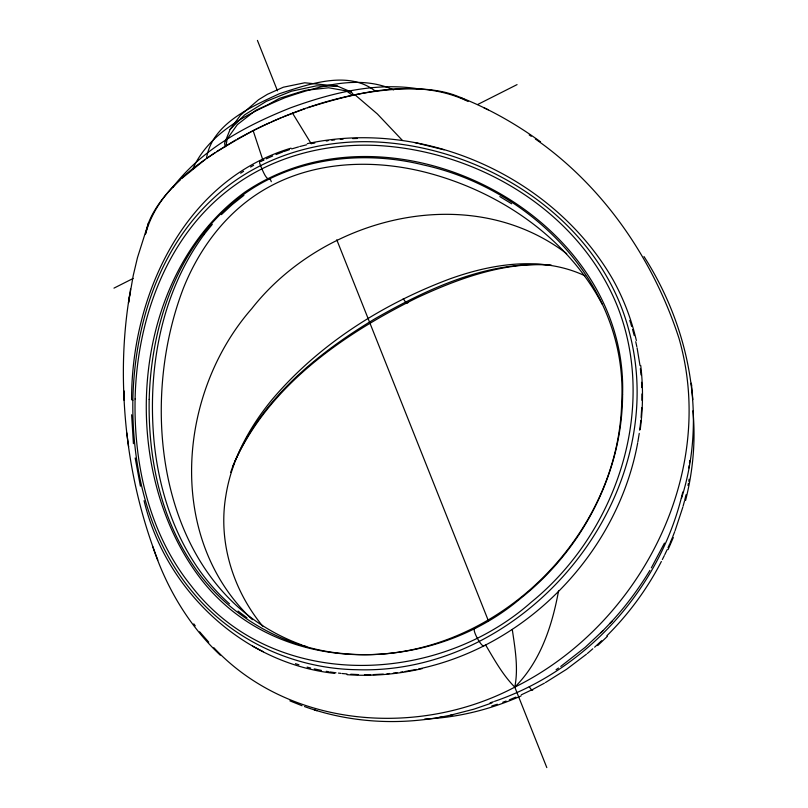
<?xml version="1.0" encoding="UTF-8"?>
<svg xmlns="http://www.w3.org/2000/svg" width="808" height="808" viewBox="0 0 808 808"><rect width="100%" height="100%" fill="white"/><g stroke="black" fill="none" stroke-linecap="round" stroke-linejoin="round"><path stroke-width="1.21" d="M641.936 400.334L641.956 393.951M131.593 399.849C131.34 295.274 184.113 180.154 291.021 148.157M226.048 145.612L227.119 139.037L237.36 124.614L255.813 110.292L267.63 104.888L279.568 98.293L305.171 90.375L328.644 87.779L346.42 90.9L352.692 95.506M206.505 158.317C211.959 123.856 251.076 106.868 279.295 93.758C308.565 84.204 348.773 69.68 375.781 91.496M641.714 407.798L641.118 417.403M269.7 179.002C266.418 180.123 263.408 171.922 261.873 168.882C261.428 166.933 257.722 160.954 260.61 161.196M640.805 420.594L639.724 430.199M689.487 463.014L689.729 460.54M640.229 429.462C643.037 408.252 643.259 386.719 640.724 365.479M688.891 467.963L689.194 465.489M407.939 302.737C406.636 304.616 404.151 299.788 403.232 298.697M130.563 289.123L128.492 302.859L133.229 275.558L137.471 257.641L148.47 222.958C155.126 206.121 167.306 192.153 180.295 179.831M639.249 433.391L637.855 441.895M129.856 293.698C123.917 328.826 122.18 364.64 124.139 400.202L123.715 390.638C125.593 448.47 136.895 506.111 157.823 560.096M145.43 234.138L148.47 222.958M688.78 481.305L689.143 479.235M145.602 233.684C159.651 182.85 210.807 153.974 254.015 130.159C259.136 127.593 264.317 125.129 269.539 122.776M558.55 590.941C552.177 625.745 540.471 661.641 514.797 687.143C419.403 737.492 289.89 728.634 213.827 647.703M687.992 485.457L688.406 483.386M637.674 442.956C617.433 552.44 527.846 645.865 418.685 668.953M685.568 500.465C692.961 471.276 695.789 440.845 692.921 410.838M485.406 644.612C494.223 659.389 502.586 674.832 514.797 687.143C518.554 668.044 515.029 648.46 512.282 629.442M682.76 492.022C660.702 587.567 587.436 669.59 494.536 701.354M684.75 499.96L686.012 494.789M683.103 506.151L684.497 501M681.457 498.435C707.354 417.09 689.446 327.472 643.986 256.53M483.729 645.966C480.942 646.673 470.317 627.089 475.579 628.18M682.831 507.182L675.084 530.674M192.577 169.438C208.918 132.088 249.268 112.726 284.881 97.738C319.009 86.123 359.005 74.255 393.688 89.9M230.714 472.296L232.664 466.943M672.721 536.724L674.71 531.684M233.088 465.883L234.36 462.701M232.452 467.226L234.168 462.974M670.206 542.744L672.317 537.724M668.075 549.602L673.317 537.512M234.785 461.641C262.085 398.485 317.716 353.106 375.407 318.504C428.684 288.163 488.396 260.338 551.177 265.064M234.633 461.924C269.731 384.85 343.249 334.32 416.979 297.778C458.156 278.689 502.808 262.196 548.925 264.812M668.004 547.723L669.792 543.744M353.651 94.98L351.298 92.001L337.441 86.133L304.747 82.78L283.335 87.213L267.377 94.334L258.6 99.697L240.451 115.241L230.088 129.452L224.624 143.097L225.109 146.814M664.782 554.641L667.115 549.713M664.459 543.107L651.329 567.893M662.348 559.54L664.307 555.621M661.368 561.489C647.218 588.901 628.735 614.04 606.859 635.785M649.905 570.367C638.391 589.365 625.038 607.263 609.848 623.483M204.515 233.936C161.034 292.587 147.46 368.892 153.985 440.471C159.742 501.202 182.962 562.701 229.512 603.859M172.761 187.436C202.111 148.955 246.541 125.331 290.688 107.777C331.866 92.849 376.7 81.537 420.604 89.223M203.889 234.663L212.302 224.361M560.762 666.408L585.073 647.42L602.92 630.695M600.96 632.745L612.04 621.2M601.657 640.734L594.607 647.208M597.718 645.541L607.343 636.401M230.088 129.452L244.713 114.797L266.236 101.384L291.395 91.223L316.413 85.86L337.441 86.133M221.402 214.625L232.26 204.545L243.915 195.324M181.638 178.588L205.363 159.368M587.396 653.48L592.809 648.774M586.467 654.217L566.519 669.327L545.44 682.558M206.969 158.216L215.16 152.591M556.086 669.701L558.48 668.044M216.827 151.49L235.633 139.996M240.663 173.195L243.602 171.306M250.581 167.054L253.611 165.287M237.38 139.006C289.85 110.151 348.622 90.072 408.858 88.718C428.078 88.749 448.117 90.647 465.327 99.889M514.797 687.143C639.128 625.655 718.201 474.569 678.993 338.35C653.339 259.338 603.818 186.83 535.351 138.986M529.301 686.709C529.795 687.648 532.825 692.315 532.977 689.275L544.42 683.164M113.968 288.133L133.118 278.467M477.649 104.515L517.059 84.618M260.883 161.438L264.085 159.903M266.216 158.873L272.72 155.974M521.271 694.85L531.916 689.78M271.427 121.927L281.103 117.766M509.373 699.839L515.868 697.112M521.059 695.94C490.709 709.404 457.934 717.655 424.715 719.029M283.073 116.948L305.454 108.494M275.993 154.57L282.659 152.015M491.931 702.96L473.973 709.151L450.551 715.191M502.798 702.243L506.091 701.041M307.545 107.777C357.914 91.96 416.756 77.457 466.63 100.748M283.77 151.591L289.416 149.682M491.779 705.97L497.314 704.243M490.092 702.798L493.435 701.758M291.678 148.924L298.556 146.894M299.697 146.551L306.656 144.794M312.504 143.491L314.847 142.986M416.423 669.428L405.091 671.499M422.402 668.57C397.758 674.266 372.296 676.478 347.056 674.66M304.485 706.556C348.42 722.413 396.627 725.463 442.43 716.817M439.37 717.423L453.187 714.656M307.303 143.662C423.715 118.261 553.672 176.447 612.969 279.669L613.474 280.588C623.857 299.384 631.492 319.635 636.361 340.542M400.556 672.205L402.818 671.852M326.149 141.006L328.028 140.733M331.795 140.238L334.623 139.905M387.042 673.771L389.537 673.508M393.284 673.104L397.031 672.7M340.289 139.35L343.117 139.107M383.275 674.074L373.225 674.609M352.601 138.592L357.348 138.461M370.721 674.65L364.459 674.69M358.227 674.569L350.763 674.215M342.117 673.519L347.056 673.953M338.431 673.084L340.885 673.377M329.876 671.933L335.976 672.801M334.684 673.397C242.582 663.358 165.287 589.89 144.077 500.697M326.24 671.307L328.664 671.721M321.412 670.418L314.231 668.883M414.787 142.551L444.107 149.823M348.874 91.445L351.298 92.001M307.111 667.125L310.656 668.034M295.435 663.681L298.909 664.782M303.283 645.501L306.828 646.673M314.534 709.919L316.847 710.707M302.111 645.057C160.661 593.91 135.633 412.191 183.466 288.032C199.182 248.702 225.796 212.888 262.358 190.779C311.09 161.065 372.054 158.479 426.281 172.478C497.617 191.011 564.681 235.552 600.536 301.172M289.88 700.859L302.051 705.737M460.297 97.394C488.86 108.565 515.746 123.786 540.532 141.824M584.871 275.76C542.299 255.712 492.547 263.519 449.824 278.901C382.618 304.04 319.503 343.895 272.72 398.829C249.662 426.644 231.482 459.671 225.866 495.738C217.928 542.057 233.138 590.305 262.741 626.18M483.952 107.787L488.254 109.807M263.307 651.733L252.581 646.117M499.819 196.566L511.646 203.778M467.175 100.96L468.054 101.515M529.21 134.936L531.26 136.289M566.711 253.692C469.549 179.629 323.745 216.877 251.732 308.686C177.144 393.759 165.903 538.593 252.379 619.675M354.995 94.809L377.346 113.948L402.404 140.4M238.047 611.07L246.955 617.787M220.281 655.167C188.799 625.634 166.347 587.507 152.813 546.703M208.727 642.138L199.616 631.795M193.789 623.847L195.243 625.836M292.546 113.191L311.302 143.844M601.041 302.131L602.051 304.05M271.316 181.689L270.044 178.538M257.429 40.4L277.498 90.839M336.774 239.794L488.466 620.988M514.605 686.669L546.814 767.6M262.913 160.186L253.136 130.603M629.755 320.453L630.412 322.453M630.735 323.452L631.674 326.462M632.573 329.482L634.24 335.572M635.745 341.713L636.815 346.632M140.41 486.194L135.168 457.995M637.088 347.854L639.997 365.489M126.745 432.795L128.624 446.713M640.37 368.62L641.017 374.922M692.85 399.566L691.335 383.214L691.587 386.002M133.411 443.663L131.623 414.767M641.552 382.295L641.805 387.587M132.845 400.283C131.906 468.105 148.258 539.522 192.839 592.335C232.633 640.693 294.466 668.802 356.813 669.711C525.887 675.417 672.549 497.597 629.543 332.916C602.364 223.796 492.961 150.924 384.406 142.471C323.24 137.542 259.166 155.661 213.777 197.99C158.045 249.066 134.37 326.432 132.845 400.283M135.098 398.98C133.744 464.61 149.056 533.462 190.91 585.477C272.286 691.9 436.047 686.467 531.149 602.273C615.666 533.735 657.965 410.595 617.766 307.161C579.548 210.858 477.417 150.46 376.276 145.44C326.331 143.188 275.003 156.035 234.3 185.648C167.064 233.764 136.875 318.776 135.098 398.98M149.187 399.404C148.106 455.116 159.267 512.807 189.769 560.166C222.968 613.03 281.527 648.309 343.652 653.621C484.891 667.398 618.655 542.612 621.705 401.97C628.119 286.264 532.613 188.698 423.251 164.903C357.853 148.662 282.982 159.216 231.098 204.353C175.195 252.237 151.126 327.664 149.187 399.404M622.594 394.577C622.312 473.498 582.013 549.763 520.574 598.435C428.048 676.993 271.629 677.457 197.001 573.771C116.857 463.196 130.876 274.983 244.814 192.193C391.688 92.708 628.089 214.504 622.594 394.577"/></g></svg>
